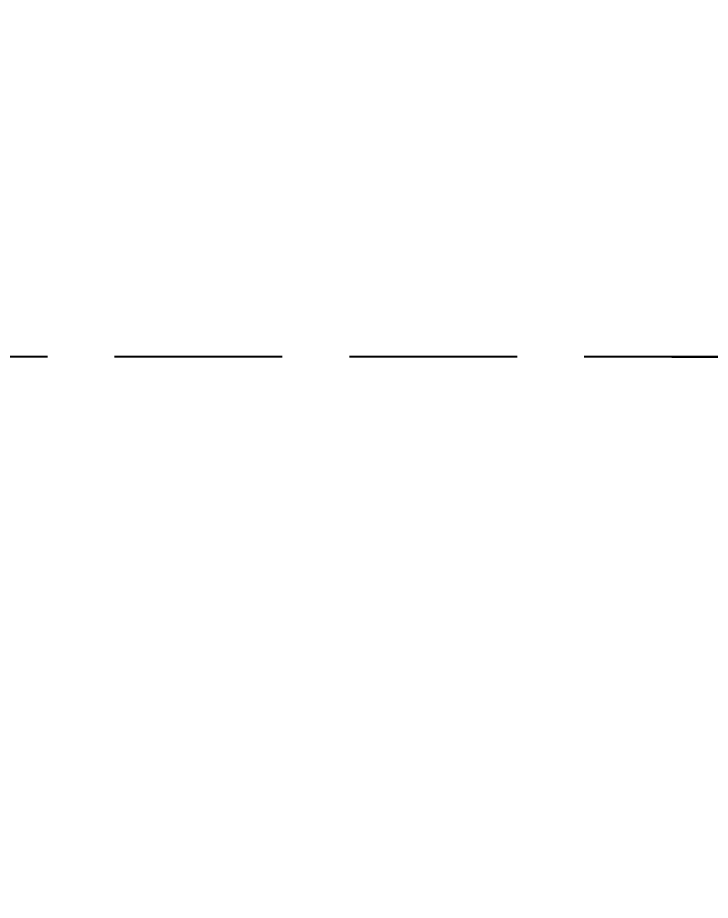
# Model space of a CAD drawing. Extents: x 220580 to 2027826, y -309201 to 71987.
# Drawn here: x 308009 to 308422, y -188121 to -187595 of the extents above; entities that cross this region are included whole.
import ezdxf

# ---------------------------------------------------------------- set-up
doc = ezdxf.new("R2010")
doc.units = 0
doc.linetypes.add('DASH', pattern=[0.35, 0.25, -0.1])
doc.linetypes.add('ZN-DOT', pattern=[0.25, 0, -0.25])
doc.layers.add('!ZN6-层高线-8', color=8, linetype='ZN-DOT')
doc.layers.add('DIM', color=173, linetype='Continuous')
doc.styles.add('DHTEXT-1', font='ROMANS.shx', dxfattribs={"width": 0.7, "bigfont": 'CHINESE.shx'})
doc.dimstyles.new('ZN3', dxfattribs={"dimscale": 3, "dimtxt": 2.5, "dimasz": 1.5, "dimexe": 1, "dimexo": 2, "dimgap": 0.9, "dimtad": 1, "dimdec": 0, "dimdsep": 46, "dimtxsty": 'DHTEXT-1', "dimblk": 'ARCHTICK', "dimcen": 2.5, "dimclrd": 173, "dimclre": 173, "dimclrt": 7, "dimazin": 2, "dimtfac": 1, "dimtix": 1, "dimtmove": 2, "dimatfit": 3, "dimfxl": 0, "dimarcsym": 0})

# ---------------------------------------------------------------- blocks, each defined once
blk = doc.blocks.new('_ArchTick')
at = {"color": 0, "linetype": 'ByBlock', "const_width": 0.4}
blk.add_lwpolyline([(-0.5, -0.5), (0.5, 0.5)], dxfattribs=at)
blk = doc.blocks.new('*D1393')
at = {"layer": 'Defpoints', "color": 0, "ltscale": 30, "transparency": 16777216}
for p in [(307999.18, -187797.07), (309079.76, -187797.07), (307999.18, -191547.07)]:
    blk.add_point(p, dxfattribs=at)
at = {"layer": 'DIM', "color": 173, "linetype": 'ByBlock', "lineweight": -2, "ltscale": 30, "transparency": 16777216}
for p, q in [((308399.18, -187797.07), (309279.76, -187797.07)), ((309079.76, -191547.07), (309079.76, -187797.07)), ((308399.18, -191547.07), (309279.76, -191547.07))]:
    blk.add_line(p, q, dxfattribs=at)
at = {"layer": 'DIM', "color": 173, "lineweight": -2, "ltscale": 30, "transparency": 16777216, "xscale": 300, "yscale": 300, "zscale": 300}
for p, rotation in [((309079.76, -187797.07), 90), ((309079.76, -191547.07), 270)]:
    blk.add_blockref('_ArchTick', p, dxfattribs=dict(at, rotation=rotation))
at = {"layer": 'DIM', "color": 7, "ltscale": 30, "transparency": 16777216, "insert": (308649.76, -189672.07), "char_height": 500, "attachment_point": 5, "rotation": 90, "style": 'DHTEXT-1'}
blk.add_mtext('3750', dxfattribs=at)
blk = doc.blocks.new('*D1394')
at = {"layer": 'Defpoints', "color": 0, "ltscale": 30, "transparency": 16777216}
for p in [(307999.18, -183847.07), (307999.18, -187797.07), (309079.76, -187797.07)]:
    blk.add_point(p, dxfattribs=at)
at = {"layer": 'DIM', "color": 173, "linetype": 'ByBlock', "lineweight": -2, "ltscale": 30, "transparency": 16777216}
for p, q in [((308399.18, -183847.07), (309279.76, -183847.07)), ((309079.76, -183847.07), (309079.76, -187797.07)), ((308399.18, -187797.07), (309279.76, -187797.07))]:
    blk.add_line(p, q, dxfattribs=at)
at = {"layer": 'DIM', "color": 173, "lineweight": -2, "ltscale": 30, "transparency": 16777216, "xscale": 300, "yscale": 300, "zscale": 300}
for p, rotation in [((309079.76, -183847.07), 90), ((309079.76, -187797.07), 270)]:
    blk.add_blockref('_ArchTick', p, dxfattribs=dict(at, rotation=rotation))
at = {"layer": 'DIM', "color": 7, "ltscale": 30, "transparency": 16777216, "insert": (308649.76, -185822.07), "char_height": 500, "attachment_point": 5, "rotation": 90, "style": 'DHTEXT-1'}
blk.add_mtext('3950', dxfattribs=at)

msp = doc.modelspace()

# ---------------------------------------------------------------- linework, layer by layer
at = {"layer": '!ZN6-层高线-8', "linetype": 'DASH', "ltscale": 400}
msp.add_line((312646.87, -187797.07), (306087.36, -187797.07), dxfattribs=at)

# ---------------------------------------------------------------- dimensions: what is measured, and where the dimension line sits
at = {"layer": 'DIM', "ltscale": 30}
for p1, distance, picture, middle in [((307999.18, -183847.07), 1080.57, '*D1394', (308649.76, -185822.07)), ((307999.18, -191547.07), -1080.57, '*D1393', (308649.76, -189672.07))]:
    dim = msp.add_aligned_dim(p1=p1, p2=(307999.18, -187797.07), distance=distance, dimstyle='ZN3', override={"dimscale": 200}, dxfattribs=at)
    dim.commit()
    dim.dimension.update_dxf_attribs({"geometry": picture, "text_midpoint": middle})

doc.saveas('drawing.dxf')
